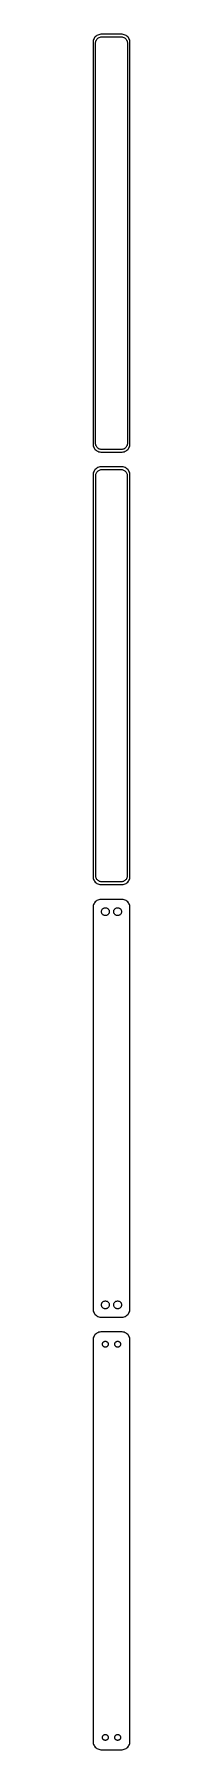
# Model space of a CAD drawing. Header units: metres. Extents: x -11 to 11, y 665 to 1711.
import ezdxf

# ---------------------------------------------------------------- set-up
doc = ezdxf.new("R2010")
doc.units = ezdxf.units.M

msp = doc.modelspace()

# ---------------------------------------------------------------- linework, layer by layer
for p, q in [((-11.2106, 1707.13), (-11.25, 1706.5)), ((-11.0929, 1707.74), (-11.2106, 1707.13)), ((-10.8989, 1708.34), (-11.0929, 1707.74)), ((-10.6315, 1708.91), (-10.8989, 1708.34)), ((-10.2951, 1709.44), (-10.6315, 1708.91)), ((-9.89484, 1709.92), (-10.2951, 1709.44)), ((-9.43712, 1710.35), (-9.89484, 1709.92)), ((-9.71844, 1706.5), (-9.62433, 1706.99)), ((-9.62433, 1706.99), (-9.4691, 1707.47)), ((-9.4691, 1707.47), (-9.25522, 1707.93)), ((-8.92912, 1710.72), (-9.43712, 1710.35)), ((-9.25522, 1707.93), (-8.98605, 1708.35)), ((-8.98605, 1708.35), (-8.66586, 1708.74)), ((-8.37889, 1711.02), (-8.92912, 1710.72)), ((-8.66586, 1708.74), (-8.29968, 1709.08)), ((-7.79507, 1711.26), (-8.37889, 1711.02)), ((-8.29968, 1709.08), (-7.8933, 1709.38)), ((-7.8933, 1709.38), (-7.45311, 1709.62)), ((-7.1869, 1711.41), (-7.79507, 1711.26)), ((-7.45311, 1709.62), (-6.98605, 1709.8)), ((-6.56395, 1711.49), (-7.1869, 1711.41)), ((-6.98605, 1709.8), (-6.49951, 1709.93)), ((6.56395, 1711.49), (-6.56395, 1711.49)), ((-6.49951, 1709.93), (-6.00116, 1709.99)), ((-6.00116, 1709.99), (6.00116, 1709.99)), ((6.00116, 1709.99), (6.49951, 1709.93)), ((6.49951, 1709.93), (6.98605, 1709.8)), ((7.1869, 1711.41), (6.56395, 1711.49)), ((6.98605, 1709.8), (7.45311, 1709.62)), ((7.79507, 1711.26), (7.1869, 1711.41)), ((7.45311, 1709.62), (7.8933, 1709.38)), ((8.37889, 1711.02), (7.79507, 1711.26)), ((7.8933, 1709.38), (8.29968, 1709.08)), ((8.29968, 1709.08), (8.66586, 1708.74)), ((8.92912, 1710.72), (8.37889, 1711.02)), ((8.66586, 1708.74), (8.98605, 1708.35)), ((9.43712, 1710.35), (8.92912, 1710.72)), ((8.98605, 1708.35), (9.25522, 1707.93)), ((9.25522, 1707.93), (9.4691, 1707.47)), ((9.89484, 1709.92), (9.43712, 1710.35)), ((9.4691, 1707.47), (9.62433, 1706.99)), ((9.62433, 1706.99), (9.71844, 1706.5)), ((10.2951, 1709.44), (9.89484, 1709.92)), ((10.6315, 1708.91), (10.2951, 1709.44)), ((10.8989, 1708.34), (10.6315, 1708.91)), ((11.0929, 1707.74), (10.8989, 1708.34)), ((11.2106, 1707.13), (11.0929, 1707.74)), ((11.25, 1706.5), (11.2106, 1707.13)), ((-11.25, 1706.5), (-11.25, 1461.5)), ((-9.75, 1706), (-9.71844, 1706.5)), ((-9.75, 1462), (-9.75, 1706)), ((9.71844, 1706.5), (9.75, 1706)), ((9.75, 1706), (9.75, 1462)), ((11.25, 1461.5), (11.25, 1706.5)), ((-11.25, 1461.5), (-11.2106, 1460.87)), ((-11.2106, 1460.87), (-11.0929, 1460.26)), ((-11.0929, 1460.26), (-10.8989, 1459.66)), ((-10.8989, 1459.66), (-10.6315, 1459.09)), ((-10.6315, 1459.09), (-10.2951, 1458.56)), ((-10.2951, 1458.56), (-9.89484, 1458.08)), ((-9.89484, 1458.08), (-9.43712, 1457.65)), ((-9.71844, 1461.5), (-9.75, 1462)), ((-9.62433, 1461.01), (-9.71844, 1461.5)), ((-9.4691, 1460.53), (-9.62433, 1461.01)), ((-9.25522, 1460.07), (-9.4691, 1460.53)), ((-9.43712, 1457.65), (-8.92912, 1457.28)), ((-8.98605, 1459.65), (-9.25522, 1460.07)), ((-8.66586, 1459.26), (-8.98605, 1459.65)), ((-8.92912, 1457.28), (-8.37889, 1456.98)), ((-8.29968, 1458.92), (-8.66586, 1459.26)), ((-8.37889, 1456.98), (-7.79507, 1456.74)), ((-7.8933, 1458.62), (-8.29968, 1458.92)), ((-7.45311, 1458.38), (-7.8933, 1458.62)), ((-7.79507, 1456.74), (-7.1869, 1456.59)), ((-6.98605, 1458.2), (-7.45311, 1458.38)), ((-7.1869, 1456.59), (-6.56395, 1456.51)), ((-6.49951, 1458.07), (-6.98605, 1458.2)), ((-6.56395, 1456.51), (6.56395, 1456.51)), ((-6.00116, 1458.01), (-6.49951, 1458.07)), ((6.00116, 1458.01), (-6.00116, 1458.01)), ((6.49951, 1458.07), (6.00116, 1458.01)), ((6.98605, 1458.2), (6.49951, 1458.07)), ((6.56395, 1456.51), (7.1869, 1456.59)), ((7.45311, 1458.38), (6.98605, 1458.2)), ((7.1869, 1456.59), (7.79507, 1456.74)), ((7.8933, 1458.62), (7.45311, 1458.38)), ((7.79507, 1456.74), (8.37889, 1456.98)), ((8.29968, 1458.92), (7.8933, 1458.62)), ((8.66586, 1459.26), (8.29968, 1458.92)), ((8.37889, 1456.98), (8.92912, 1457.28)), ((8.98605, 1459.65), (8.66586, 1459.26)), ((8.92912, 1457.28), (9.43712, 1457.65)), ((9.25522, 1460.07), (8.98605, 1459.65)), ((9.4691, 1460.53), (9.25522, 1460.07)), ((9.43712, 1457.65), (9.89484, 1458.08)), ((9.62433, 1461.01), (9.4691, 1460.53)), ((9.71844, 1461.5), (9.62433, 1461.01)), ((9.75, 1462), (9.71844, 1461.5)), ((9.89484, 1458.08), (10.2951, 1458.56)), ((10.2951, 1458.56), (10.6315, 1459.09)), ((10.6315, 1459.09), (10.8989, 1459.66)), ((10.8989, 1459.66), (11.0929, 1460.26)), ((11.0929, 1460.26), (11.2106, 1460.87)), ((11.2106, 1460.87), (11.25, 1461.5)), ((-10.6315, 1444.91), (-10.8989, 1444.34)), ((-10.2951, 1445.44), (-10.6315, 1444.91)), ((-9.89484, 1445.92), (-10.2951, 1445.44)), ((-9.43712, 1446.35), (-9.89484, 1445.92)), ((-8.92912, 1446.72), (-9.43712, 1446.35)), ((-8.37889, 1447.02), (-8.92912, 1446.72)), ((-8.57301, 1444.65), (-8.21851, 1444.98)), ((-7.79507, 1447.26), (-8.37889, 1447.02)), ((-8.21851, 1444.98), (-7.82506, 1445.27)), ((-7.82506, 1445.27), (-7.39888, 1445.5)), ((-7.1869, 1447.41), (-7.79507, 1447.26)), ((-7.39888, 1445.5), (-6.9467, 1445.68)), ((-6.56395, 1447.49), (-7.1869, 1447.41)), ((-6.9467, 1445.68), (-6.47565, 1445.8)), ((6.56395, 1447.49), (-6.56395, 1447.49)), ((-6.47565, 1445.8), (-5.99316, 1445.86)), ((-5.99316, 1445.86), (5.99316, 1445.86)), ((5.99316, 1445.86), (6.47565, 1445.8)), ((6.47565, 1445.8), (6.9467, 1445.68)), ((7.1869, 1447.41), (6.56395, 1447.49)), ((6.9467, 1445.68), (7.39888, 1445.5)), ((7.79507, 1447.26), (7.1869, 1447.41)), ((7.39888, 1445.5), (7.82506, 1445.27)), ((8.37889, 1447.02), (7.79507, 1447.26)), ((7.82506, 1445.27), (8.21851, 1444.98)), ((8.21851, 1444.98), (8.57301, 1444.65)), ((8.92912, 1446.72), (8.37889, 1447.02)), ((9.43712, 1446.35), (8.92912, 1446.72)), ((9.89484, 1445.92), (9.43712, 1446.35)), ((10.2951, 1445.44), (9.89484, 1445.92)), ((10.6315, 1444.91), (10.2951, 1445.44)), ((10.8989, 1444.34), (10.6315, 1444.91)), ((-11.2106, 1443.13), (-11.25, 1442.5)), ((-11.25, 1442.5), (-11.25, 1197.5)), ((-11.0929, 1443.74), (-11.2106, 1443.13)), ((-10.8989, 1444.34), (-11.0929, 1443.74)), ((-9.62262, 1442), (-9.59209, 1442.49)), ((-9.62262, 1198), (-9.62262, 1442)), ((-9.59209, 1442.49), (-9.50096, 1442.96)), ((-9.50096, 1442.96), (-9.35068, 1443.43)), ((-9.35068, 1443.43), (-9.1436, 1443.87)), ((-9.1436, 1443.87), (-8.88301, 1444.28)), ((-8.88301, 1444.28), (-8.57301, 1444.65)), ((8.57301, 1444.65), (8.88301, 1444.28)), ((8.88301, 1444.28), (9.1436, 1443.87)), ((9.1436, 1443.87), (9.35068, 1443.43)), ((9.35068, 1443.43), (9.50096, 1442.96)), ((9.50096, 1442.96), (9.59209, 1442.49)), ((9.59209, 1442.49), (9.62262, 1442)), ((9.62262, 1442), (9.62262, 1198)), ((11.0929, 1443.74), (10.8989, 1444.34)), ((11.2106, 1443.13), (11.0929, 1443.74)), ((11.25, 1442.5), (11.2106, 1443.13)), ((11.25, 1197.5), (11.25, 1442.5)), ((-11.25, 1197.5), (-11.2106, 1196.87)), ((-11.2106, 1196.87), (-11.0929, 1196.26)), ((-11.0929, 1196.26), (-10.8989, 1195.66)), ((-10.8989, 1195.66), (-10.6315, 1195.09)), ((-10.6315, 1195.09), (-10.2951, 1194.56)), ((-10.2951, 1194.56), (-9.89484, 1194.08)), ((-9.89484, 1194.08), (-9.43712, 1193.65)), ((-9.59209, 1197.51), (-9.62262, 1198)), ((-9.50096, 1197.04), (-9.59209, 1197.51)), ((-9.35068, 1196.57), (-9.50096, 1197.04)), ((-9.43712, 1193.65), (-8.92912, 1193.28)), ((-9.1436, 1196.13), (-9.35068, 1196.57)), ((-8.88301, 1195.72), (-9.1436, 1196.13)), ((-8.57301, 1195.35), (-8.88301, 1195.72)), ((-8.21851, 1195.02), (-8.57301, 1195.35)), ((-7.82506, 1194.73), (-8.21851, 1195.02)), ((-7.39888, 1194.5), (-7.82506, 1194.73)), ((-6.9467, 1194.32), (-7.39888, 1194.5)), ((-6.47565, 1194.2), (-6.9467, 1194.32)), ((-5.99316, 1194.14), (-6.47565, 1194.2)), ((5.99316, 1194.14), (-5.99316, 1194.14)), ((6.47565, 1194.2), (5.99316, 1194.14)), ((6.9467, 1194.32), (6.47565, 1194.2)), ((7.39888, 1194.5), (6.9467, 1194.32)), ((7.82506, 1194.73), (7.39888, 1194.5)), ((8.21851, 1195.02), (7.82506, 1194.73)), ((8.57301, 1195.35), (8.21851, 1195.02)), ((8.88301, 1195.72), (8.57301, 1195.35)), ((9.1436, 1196.13), (8.88301, 1195.72)), ((8.92912, 1193.28), (9.43712, 1193.65)), ((9.35068, 1196.57), (9.1436, 1196.13)), ((9.50096, 1197.04), (9.35068, 1196.57)), ((9.43712, 1193.65), (9.89484, 1194.08)), ((9.59209, 1197.51), (9.50096, 1197.04)), ((9.62262, 1198), (9.59209, 1197.51)), ((9.89484, 1194.08), (10.2951, 1194.56)), ((10.2951, 1194.56), (10.6315, 1195.09)), ((10.6315, 1195.09), (10.8989, 1195.66)), ((10.8989, 1195.66), (11.0929, 1196.26)), ((11.0929, 1196.26), (11.2106, 1196.87)), ((11.2106, 1196.87), (11.25, 1197.5)), ((-8.92912, 1193.28), (-8.37889, 1192.98)), ((-8.37889, 1192.98), (-7.79507, 1192.74)), ((-7.79507, 1183.26), (-8.37889, 1183.02)), ((-7.79507, 1192.74), (-7.1869, 1192.59)), ((-7.1869, 1183.41), (-7.79507, 1183.26)), ((-7.1869, 1192.59), (-6.56395, 1192.51)), ((-6.56395, 1183.49), (-7.1869, 1183.41)), ((-6.56395, 1192.51), (6.56395, 1192.51)), ((6.56395, 1183.49), (-6.56395, 1183.49)), ((6.56395, 1192.51), (7.1869, 1192.59)), ((7.1869, 1183.41), (6.56395, 1183.49)), ((7.1869, 1192.59), (7.79507, 1192.74)), ((7.79507, 1183.26), (7.1869, 1183.41)), ((7.79507, 1192.74), (8.37889, 1192.98)), ((8.37889, 1183.02), (7.79507, 1183.26)), ((8.37889, 1192.98), (8.92912, 1193.28)), ((-11.2106, 1179.13), (-11.25, 1178.5)), ((-11.25, 1178.5), (-11.25, 933.5)), ((-11.0929, 1179.74), (-11.2106, 1179.13)), ((-10.8989, 1180.34), (-11.0929, 1179.74)), ((-10.6315, 1180.91), (-10.8989, 1180.34)), ((-10.2951, 1181.44), (-10.6315, 1180.91)), ((-9.89484, 1181.92), (-10.2951, 1181.44)), ((-9.43712, 1182.35), (-9.89484, 1181.92)), ((-8.92912, 1182.72), (-9.43712, 1182.35)), ((-8.37889, 1183.02), (-8.92912, 1182.72)), ((-6.14999, 1176), (-6.13107, 1176.3)), ((-6.13107, 1175.7), (-6.14999, 1176)), ((-6.13107, 1176.3), (-6.07458, 1176.6)), ((-6.07458, 1175.4), (-6.13107, 1175.7)), ((-6.07458, 1176.6), (-5.98146, 1176.88)), ((-5.98146, 1175.12), (-6.07458, 1175.4)), ((-5.98146, 1176.88), (-5.85313, 1177.16)), ((-5.85313, 1174.84), (-5.98146, 1175.12)), ((-5.85313, 1177.16), (-5.69164, 1177.41)), ((-5.69164, 1174.59), (-5.85313, 1174.84)), ((-5.69164, 1177.41), (-5.49951, 1177.64)), ((-5.49951, 1174.36), (-5.69164, 1174.59)), ((-5.49951, 1177.64), (-5.27982, 1177.85)), ((-5.27982, 1174.15), (-5.49951, 1174.36)), ((-5.27982, 1177.85), (-5.03598, 1178.03)), ((-5.03598, 1173.97), (-5.27982, 1174.15)), ((-5.03598, 1178.03), (-4.77187, 1178.17)), ((-4.77187, 1173.83), (-5.03598, 1173.97)), ((-4.77187, 1178.17), (-4.49164, 1178.28)), ((-4.49164, 1173.72), (-4.77187, 1173.83)), ((-4.49164, 1178.28), (-4.19971, 1178.36)), ((-4.19971, 1173.64), (-4.49164, 1173.72)), ((-4.19971, 1178.36), (-3.9007, 1178.4)), ((-3.9007, 1173.6), (-4.19971, 1173.64)), ((-3.9007, 1178.4), (-3.59929, 1178.4)), ((-3.59929, 1173.6), (-3.9007, 1173.6)), ((-3.59929, 1178.4), (-3.30028, 1178.36)), ((-3.30028, 1173.64), (-3.59929, 1173.6)), ((-3.30028, 1178.36), (-3.00835, 1178.28)), ((-3.00835, 1173.72), (-3.30028, 1173.64)), ((-3.00835, 1178.28), (-2.72812, 1178.17)), ((-2.72812, 1173.83), (-3.00835, 1173.72)), ((-2.72812, 1178.17), (-2.464, 1178.03)), ((-2.464, 1173.97), (-2.72812, 1173.83)), ((-2.464, 1178.03), (-2.22017, 1177.85)), ((-2.22017, 1174.15), (-2.464, 1173.97)), ((-2.22017, 1177.85), (-2.00047, 1177.64)), ((-2.00047, 1174.36), (-2.22017, 1174.15)), ((-2.00047, 1177.64), (-1.80835, 1177.41)), ((-1.80835, 1174.59), (-2.00047, 1174.36)), ((-1.80835, 1177.41), (-1.64685, 1177.16)), ((-1.64685, 1174.84), (-1.80835, 1174.59)), ((-1.64685, 1177.16), (-1.51852, 1176.88)), ((-1.51852, 1175.12), (-1.64685, 1174.84)), ((-1.51852, 1176.88), (-1.4254, 1176.6)), ((-1.4254, 1175.4), (-1.51852, 1175.12)), ((-1.4254, 1176.6), (-1.36891, 1176.3)), ((-1.36891, 1175.7), (-1.4254, 1175.4)), ((-1.36891, 1176.3), (-1.34999, 1176)), ((-1.34999, 1176), (-1.36891, 1175.7)), ((1.34999, 1176), (1.36891, 1176.3)), ((1.36891, 1175.7), (1.34999, 1176)), ((1.36891, 1176.3), (1.4254, 1176.6)), ((1.4254, 1175.4), (1.36891, 1175.7)), ((1.4254, 1176.6), (1.51852, 1176.88)), ((1.51852, 1175.12), (1.4254, 1175.4)), ((1.51852, 1176.88), (1.64685, 1177.16)), ((1.64685, 1174.84), (1.51852, 1175.12)), ((1.64685, 1177.16), (1.80835, 1177.41)), ((1.80835, 1174.59), (1.64685, 1174.84)), ((1.80835, 1177.41), (2.00047, 1177.64)), ((2.00047, 1174.36), (1.80835, 1174.59)), ((2.00047, 1177.64), (2.22017, 1177.85)), ((2.22017, 1174.15), (2.00047, 1174.36)), ((2.22017, 1177.85), (2.464, 1178.03)), ((2.464, 1173.97), (2.22017, 1174.15)), ((2.464, 1178.03), (2.72812, 1178.17)), ((2.72812, 1173.83), (2.464, 1173.97)), ((2.72812, 1178.17), (3.00835, 1178.28)), ((3.00835, 1173.72), (2.72812, 1173.83)), ((3.00835, 1178.28), (3.30028, 1178.36)), ((3.30028, 1173.64), (3.00835, 1173.72)), ((3.30028, 1178.36), (3.59929, 1178.4)), ((3.59929, 1173.6), (3.30028, 1173.64)), ((3.59929, 1178.4), (3.9007, 1178.4)), ((3.9007, 1173.6), (3.59929, 1173.6)), ((3.9007, 1178.4), (4.19971, 1178.36)), ((4.19971, 1173.64), (3.9007, 1173.6)), ((4.19971, 1178.36), (4.49164, 1178.28)), ((4.49164, 1173.72), (4.19971, 1173.64)), ((4.49164, 1178.28), (4.77187, 1178.17)), ((4.77187, 1173.83), (4.49164, 1173.72)), ((4.77187, 1178.17), (5.03598, 1178.03)), ((5.03598, 1173.97), (4.77187, 1173.83)), ((5.03598, 1178.03), (5.27982, 1177.85)), ((5.27982, 1174.15), (5.03598, 1173.97)), ((5.27982, 1177.85), (5.49951, 1177.64)), ((5.49951, 1174.36), (5.27982, 1174.15)), ((5.49951, 1177.64), (5.69164, 1177.41)), ((5.69164, 1174.59), (5.49951, 1174.36)), ((5.69164, 1177.41), (5.85313, 1177.16)), ((5.85313, 1174.84), (5.69164, 1174.59)), ((5.85313, 1177.16), (5.98146, 1176.88)), ((5.98146, 1175.12), (5.85313, 1174.84)), ((5.98146, 1176.88), (6.07458, 1176.6)), ((6.07458, 1175.4), (5.98146, 1175.12)), ((6.07458, 1176.6), (6.13107, 1176.3)), ((6.13107, 1175.7), (6.07458, 1175.4)), ((6.13107, 1176.3), (6.14999, 1176)), ((6.14999, 1176), (6.13107, 1175.7)), ((8.92912, 1182.72), (8.37889, 1183.02)), ((9.43712, 1182.35), (8.92912, 1182.72)), ((9.89484, 1181.92), (9.43712, 1182.35)), ((10.2951, 1181.44), (9.89484, 1181.92)), ((10.6315, 1180.91), (10.2951, 1181.44)), ((10.8989, 1180.34), (10.6315, 1180.91)), ((11.0929, 1179.74), (10.8989, 1180.34)), ((11.2106, 1179.13), (11.0929, 1179.74)), ((11.25, 1178.5), (11.2106, 1179.13)), ((11.25, 933.5), (11.25, 1178.5)), ((-11.25, 933.5), (-11.2106, 932.873)), ((-11.2106, 932.873), (-11.0929, 932.257)), ((-11.0929, 932.257), (-10.8989, 931.659)), ((-6.14999, 936), (-6.13107, 936.301)), ((-6.13107, 935.699), (-6.14999, 936)), ((-6.13107, 936.301), (-6.07458, 936.597)), ((-6.07458, 935.403), (-6.13107, 935.699)), ((-6.07458, 936.597), (-5.98146, 936.883)), ((-5.98146, 935.117), (-6.07458, 935.403)), ((-5.98146, 936.883), (-5.85313, 937.156)), ((-5.85313, 934.844), (-5.98146, 935.117)), ((-5.85313, 937.156), (-5.69164, 937.411)), ((-5.69164, 934.589), (-5.85313, 934.844)), ((-5.69164, 937.411), (-5.49951, 937.643)), ((-5.49951, 934.357), (-5.69164, 934.589)), ((-5.49951, 937.643), (-5.27982, 937.849)), ((-5.27982, 934.151), (-5.49951, 934.357)), ((-5.27982, 937.849), (-5.03598, 938.026)), ((-5.03598, 933.974), (-5.27982, 934.151)), ((-5.03598, 938.026), (-4.77187, 938.172)), ((-4.77187, 933.828), (-5.03598, 933.974)), ((-4.77187, 938.172), (-4.49164, 938.283)), ((-4.49164, 933.717), (-4.77187, 933.828)), ((-4.49164, 938.283), (-4.19971, 938.357)), ((-4.19971, 933.643), (-4.49164, 933.717)), ((-4.19971, 938.357), (-3.9007, 938.395)), ((-3.9007, 933.605), (-4.19971, 933.643)), ((-3.9007, 938.395), (-3.59929, 938.395)), ((-3.59929, 933.605), (-3.9007, 933.605)), ((-3.59929, 938.395), (-3.30028, 938.357)), ((-3.30028, 933.643), (-3.59929, 933.605)), ((-3.30028, 938.357), (-3.00835, 938.283)), ((-3.00835, 933.717), (-3.30028, 933.643)), ((-3.00835, 938.283), (-2.72812, 938.172)), ((-2.72812, 933.828), (-3.00835, 933.717)), ((-2.72812, 938.172), (-2.464, 938.026)), ((-2.464, 933.974), (-2.72812, 933.828)), ((-2.464, 938.026), (-2.22017, 937.849)), ((-2.22017, 934.151), (-2.464, 933.974)), ((-2.22017, 937.849), (-2.00047, 937.643)), ((-2.00047, 934.357), (-2.22017, 934.151)), ((-2.00047, 937.643), (-1.80835, 937.411)), ((-1.80835, 934.589), (-2.00047, 934.357)), ((-1.80835, 937.411), (-1.64685, 937.156)), ((-1.64685, 934.844), (-1.80835, 934.589)), ((-1.64685, 937.156), (-1.51852, 936.883)), ((-1.51852, 935.117), (-1.64685, 934.844)), ((-1.51852, 936.883), (-1.4254, 936.597)), ((-1.4254, 935.403), (-1.51852, 935.117)), ((-1.4254, 936.597), (-1.36891, 936.301)), ((-1.36891, 935.699), (-1.4254, 935.403)), ((-1.36891, 936.301), (-1.34999, 936)), ((-1.34999, 936), (-1.36891, 935.699)), ((1.34999, 936), (1.36891, 936.301)), ((1.36891, 935.699), (1.34999, 936)), ((1.36891, 936.301), (1.4254, 936.597)), ((1.4254, 935.403), (1.36891, 935.699)), ((1.4254, 936.597), (1.51852, 936.883)), ((1.51852, 935.117), (1.4254, 935.403)), ((1.51852, 936.883), (1.64685, 937.156)), ((1.64685, 934.844), (1.51852, 935.117)), ((1.64685, 937.156), (1.80835, 937.411)), ((1.80835, 934.589), (1.64685, 934.844)), ((1.80835, 937.411), (2.00047, 937.643)), ((2.00047, 934.357), (1.80835, 934.589)), ((2.00047, 937.643), (2.22017, 937.849)), ((2.22017, 934.151), (2.00047, 934.357)), ((2.22017, 937.849), (2.464, 938.026)), ((2.464, 933.974), (2.22017, 934.151)), ((2.464, 938.026), (2.72812, 938.172)), ((2.72812, 933.828), (2.464, 933.974)), ((2.72812, 938.172), (3.00835, 938.283)), ((3.00835, 933.717), (2.72812, 933.828)), ((3.00835, 938.283), (3.30028, 938.357)), ((3.30028, 933.643), (3.00835, 933.717)), ((3.30028, 938.357), (3.59929, 938.395)), ((3.59929, 933.605), (3.30028, 933.643)), ((3.59929, 938.395), (3.9007, 938.395)), ((3.9007, 933.605), (3.59929, 933.605)), ((3.9007, 938.395), (4.19971, 938.357)), ((4.19971, 933.643), (3.9007, 933.605)), ((4.19971, 938.357), (4.49164, 938.283)), ((4.49164, 933.717), (4.19971, 933.643)), ((4.49164, 938.283), (4.77187, 938.172)), ((4.77187, 933.828), (4.49164, 933.717)), ((4.77187, 938.172), (5.03598, 938.026)), ((5.03598, 933.974), (4.77187, 933.828)), ((5.03598, 938.026), (5.27982, 937.849)), ((5.27982, 934.151), (5.03598, 933.974)), ((5.27982, 937.849), (5.49951, 937.643)), ((5.49951, 934.357), (5.27982, 934.151)), ((5.49951, 937.643), (5.69164, 937.411)), ((5.69164, 934.589), (5.49951, 934.357)), ((5.69164, 937.411), (5.85313, 937.156)), ((5.85313, 934.844), (5.69164, 934.589)), ((5.85313, 937.156), (5.98146, 936.883)), ((5.98146, 935.117), (5.85313, 934.844)), ((5.98146, 936.883), (6.07458, 936.597)), ((6.07458, 935.403), (5.98146, 935.117)), ((6.07458, 936.597), (6.13107, 936.301)), ((6.13107, 935.699), (6.07458, 935.403)), ((6.13107, 936.301), (6.14999, 936)), ((6.14999, 936), (6.13107, 935.699)), ((10.8989, 931.659), (11.0929, 932.257)), ((11.0929, 932.257), (11.2106, 932.873)), ((11.2106, 932.873), (11.25, 933.5)), ((-10.8989, 931.659), (-10.6315, 931.091)), ((-10.6315, 931.091), (-10.2951, 930.561)), ((-10.2951, 930.561), (-9.89484, 930.077)), ((-9.89484, 930.077), (-9.43712, 929.647)), ((-9.43712, 929.647), (-8.92912, 929.278)), ((-8.92912, 929.278), (-8.37889, 928.976)), ((-8.37889, 928.976), (-7.79507, 928.745)), ((-7.79507, 928.745), (-7.1869, 928.589)), ((-7.1869, 928.589), (-6.56395, 928.51)), ((-6.56395, 928.51), (6.56395, 928.51)), ((6.56395, 928.51), (7.1869, 928.589)), ((7.1869, 928.589), (7.79507, 928.745)), ((7.79507, 928.745), (8.37889, 928.976)), ((8.37889, 928.976), (8.92912, 929.278)), ((8.92912, 929.278), (9.43712, 929.647)), ((9.43712, 929.647), (9.89484, 930.077)), ((9.89484, 930.077), (10.2951, 930.561)), ((10.2951, 930.561), (10.6315, 931.091)), ((10.6315, 931.091), (10.8989, 931.659)), ((-11.2106, 915.127), (-11.25, 914.5)), ((-11.25, 914.5), (-11.25, 669.5)), ((-11.0929, 915.743), (-11.2106, 915.127)), ((-10.8989, 916.341), (-11.0929, 915.743)), ((-10.6315, 916.909), (-10.8989, 916.341)), ((-10.2951, 917.439), (-10.6315, 916.909)), ((-9.89484, 917.923), (-10.2951, 917.439)), ((-9.43712, 918.353), (-9.89484, 917.923)), ((-8.92912, 918.722), (-9.43712, 918.353)), ((-8.37889, 919.024), (-8.92912, 918.722)), ((-7.79507, 919.255), (-8.37889, 919.024)), ((-7.1869, 919.411), (-7.79507, 919.255)), ((-6.56395, 919.49), (-7.1869, 919.411)), ((6.56395, 919.49), (-6.56395, 919.49)), ((-5.54999, 912), (-5.5358, 912.226)), ((-5.5358, 911.774), (-5.54999, 912)), ((-5.5358, 912.226), (-5.49344, 912.448)), ((-5.49344, 911.552), (-5.5358, 911.774)), ((-5.49344, 912.448), (-5.42358, 912.663)), ((-5.42358, 911.337), (-5.49344, 911.552)), ((-5.42358, 912.663), (-5.32735, 912.867)), ((-5.32735, 911.133), (-5.42358, 911.337)), ((-5.32735, 912.867), (-5.20622, 913.058)), ((-5.20622, 910.942), (-5.32735, 911.133)), ((-5.20622, 913.058), (-5.06213, 913.232)), ((-5.06213, 910.768), (-5.20622, 910.942)), ((-5.06213, 913.232), (-4.89735, 913.387)), ((-4.89735, 913.387), (-4.71448, 913.52)), ((-4.71448, 913.52), (-4.51639, 913.629)), ((-4.51639, 913.629), (-4.30623, 913.712)), ((-4.30623, 913.712), (-4.08728, 913.768)), ((-4.08728, 913.768), (-3.86302, 913.796)), ((-3.86302, 913.796), (-3.63696, 913.796)), ((-3.63696, 913.796), (-3.4127, 913.768)), ((-3.4127, 913.768), (-3.19376, 913.712)), ((-3.19376, 913.712), (-2.9836, 913.629)), ((-2.9836, 913.629), (-2.78551, 913.52)), ((-2.78551, 913.52), (-2.60263, 913.387)), ((-2.60263, 913.387), (-2.43785, 913.232)), ((-2.43785, 913.232), (-2.29376, 913.058)), ((-2.29376, 910.942), (-2.43785, 910.768)), ((-2.29376, 913.058), (-2.17264, 912.867)), ((-2.17264, 911.133), (-2.29376, 910.942)), ((-2.17264, 912.867), (-2.0764, 912.663)), ((-2.0764, 911.337), (-2.17264, 911.133)), ((-2.0764, 912.663), (-2.00655, 912.448)), ((-2.00655, 911.552), (-2.0764, 911.337)), ((-2.00655, 912.448), (-1.96419, 912.226)), ((-1.96419, 911.774), (-2.00655, 911.552)), ((-1.96419, 912.226), (-1.95, 912)), ((-1.95, 912), (-1.96419, 911.774)), ((1.95, 912), (1.96419, 912.226)), ((1.96419, 911.774), (1.95, 912)), ((1.96419, 912.226), (2.00655, 912.448)), ((2.00655, 911.552), (1.96419, 911.774)), ((2.00655, 912.448), (2.0764, 912.663)), ((2.0764, 911.337), (2.00655, 911.552)), ((2.0764, 912.663), (2.17264, 912.867)), ((2.17264, 911.133), (2.0764, 911.337)), ((2.17264, 912.867), (2.29376, 913.058)), ((2.29376, 910.942), (2.17264, 911.133)), ((2.29376, 913.058), (2.43785, 913.232)), ((2.43785, 910.768), (2.29376, 910.942)), ((2.43785, 913.232), (2.60263, 913.387)), ((2.60263, 913.387), (2.78551, 913.52)), ((2.78551, 913.52), (2.9836, 913.629)), ((2.9836, 913.629), (3.19376, 913.712)), ((3.19376, 913.712), (3.4127, 913.768)), ((3.4127, 913.768), (3.63696, 913.796)), ((3.63696, 913.796), (3.86302, 913.796)), ((3.86302, 913.796), (4.08728, 913.768)), ((4.08728, 913.768), (4.30623, 913.712)), ((4.30623, 913.712), (4.51639, 913.629)), ((4.51639, 913.629), (4.71448, 913.52)), ((4.71448, 913.52), (4.89735, 913.387)), ((4.89735, 913.387), (5.06213, 913.232)), ((5.06213, 913.232), (5.20622, 913.058)), ((5.20622, 910.942), (5.06213, 910.768)), ((5.20622, 913.058), (5.32735, 912.867)), ((5.32735, 911.133), (5.20622, 910.942)), ((5.32735, 912.867), (5.42358, 912.663)), ((5.42358, 911.337), (5.32735, 911.133)), ((5.42358, 912.663), (5.49344, 912.448)), ((5.49344, 911.552), (5.42358, 911.337)), ((5.49344, 912.448), (5.5358, 912.226)), ((5.5358, 911.774), (5.49344, 911.552)), ((5.5358, 912.226), (5.54999, 912)), ((5.54999, 912), (5.5358, 911.774)), ((7.1869, 919.411), (6.56395, 919.49)), ((7.79507, 919.255), (7.1869, 919.411)), ((8.37889, 919.024), (7.79507, 919.255)), ((8.92912, 918.722), (8.37889, 919.024)), ((9.43712, 918.353), (8.92912, 918.722)), ((9.89484, 917.923), (9.43712, 918.353)), ((10.2951, 917.439), (9.89484, 917.923)), ((10.6315, 916.909), (10.2951, 917.439)), ((10.8989, 916.341), (10.6315, 916.909)), ((11.0929, 915.743), (10.8989, 916.341)), ((11.2106, 915.127), (11.0929, 915.743)), ((11.25, 914.5), (11.2106, 915.127)), ((11.25, 669.5), (11.25, 914.5)), ((-4.89735, 910.613), (-5.06213, 910.768)), ((-4.71448, 910.48), (-4.89735, 910.613)), ((-4.51639, 910.371), (-4.71448, 910.48)), ((-4.30623, 910.288), (-4.51639, 910.371)), ((-4.08728, 910.232), (-4.30623, 910.288)), ((-3.86302, 910.204), (-4.08728, 910.232)), ((-3.63696, 910.204), (-3.86302, 910.204)), ((-3.4127, 910.232), (-3.63696, 910.204)), ((-3.19376, 910.288), (-3.4127, 910.232)), ((-2.9836, 910.371), (-3.19376, 910.288)), ((-2.78551, 910.48), (-2.9836, 910.371)), ((-2.60263, 910.613), (-2.78551, 910.48)), ((-2.43785, 910.768), (-2.60263, 910.613)), ((2.60263, 910.613), (2.43785, 910.768)), ((2.78551, 910.48), (2.60263, 910.613)), ((2.9836, 910.371), (2.78551, 910.48)), ((3.19376, 910.288), (2.9836, 910.371)), ((3.4127, 910.232), (3.19376, 910.288)), ((3.63696, 910.204), (3.4127, 910.232)), ((3.86302, 910.204), (3.63696, 910.204)), ((4.08728, 910.232), (3.86302, 910.204)), ((4.30623, 910.288), (4.08728, 910.232)), ((4.51639, 910.371), (4.30623, 910.288)), ((4.71448, 910.48), (4.51639, 910.371)), ((4.89735, 910.613), (4.71448, 910.48)), ((5.06213, 910.768), (4.89735, 910.613)), ((-5.54999, 672), (-5.5358, 672.226)), ((-5.5358, 671.774), (-5.54999, 672)), ((-5.5358, 672.226), (-5.49344, 672.448)), ((-5.49344, 671.552), (-5.5358, 671.774)), ((-5.49344, 672.448), (-5.42358, 672.663)), ((-5.42358, 671.337), (-5.49344, 671.552)), ((-5.42358, 672.663), (-5.32735, 672.867)), ((-5.32735, 671.133), (-5.42358, 671.337)), ((-5.32735, 672.867), (-5.20622, 673.058)), ((-5.20622, 670.942), (-5.32735, 671.133)), ((-5.20622, 673.058), (-5.06213, 673.232)), ((-5.06213, 670.768), (-5.20622, 670.942)), ((-5.06213, 673.232), (-4.89735, 673.387)), ((-4.89735, 670.613), (-5.06213, 670.768)), ((-4.89735, 673.387), (-4.71448, 673.52)), ((-4.71448, 670.48), (-4.89735, 670.613)), ((-4.71448, 673.52), (-4.51639, 673.629)), ((-4.51639, 670.371), (-4.71448, 670.48)), ((-4.51639, 673.629), (-4.30623, 673.712)), ((-4.30623, 670.288), (-4.51639, 670.371)), ((-4.30623, 673.712), (-4.08728, 673.768)), ((-4.08728, 670.232), (-4.30623, 670.288)), ((-4.08728, 673.768), (-3.86302, 673.796)), ((-3.86302, 670.204), (-4.08728, 670.232)), ((-3.86302, 673.796), (-3.63696, 673.796)), ((-3.63696, 670.204), (-3.86302, 670.204)), ((-3.63696, 673.796), (-3.4127, 673.768)), ((-3.4127, 670.232), (-3.63696, 670.204)), ((-3.4127, 673.768), (-3.19376, 673.712)), ((-3.19376, 670.288), (-3.4127, 670.232)), ((-3.19376, 673.712), (-2.9836, 673.629)), ((-2.9836, 670.371), (-3.19376, 670.288)), ((-2.9836, 673.629), (-2.78551, 673.52)), ((-2.78551, 670.48), (-2.9836, 670.371)), ((-2.78551, 673.52), (-2.60263, 673.387)), ((-2.60263, 670.613), (-2.78551, 670.48)), ((-2.60263, 673.387), (-2.43785, 673.232)), ((-2.43785, 670.768), (-2.60263, 670.613)), ((-2.43785, 673.232), (-2.29376, 673.058)), ((-2.29376, 670.942), (-2.43785, 670.768)), ((-2.29376, 673.058), (-2.17264, 672.867)), ((-2.17264, 671.133), (-2.29376, 670.942)), ((-2.17264, 672.867), (-2.0764, 672.663)), ((-2.0764, 671.337), (-2.17264, 671.133)), ((-2.0764, 672.663), (-2.00655, 672.448)), ((-2.00655, 671.552), (-2.0764, 671.337)), ((-2.00655, 672.448), (-1.96419, 672.226)), ((-1.96419, 671.774), (-2.00655, 671.552)), ((-1.96419, 672.226), (-1.95, 672)), ((-1.95, 672), (-1.96419, 671.774)), ((1.95, 672), (1.96419, 672.226)), ((1.96419, 671.774), (1.95, 672)), ((1.96419, 672.226), (2.00655, 672.448)), ((2.00655, 671.552), (1.96419, 671.774)), ((2.00655, 672.448), (2.0764, 672.663)), ((2.0764, 671.337), (2.00655, 671.552)), ((2.0764, 672.663), (2.17264, 672.867)), ((2.17264, 671.133), (2.0764, 671.337)), ((2.17264, 672.867), (2.29376, 673.058)), ((2.29376, 670.942), (2.17264, 671.133)), ((2.29376, 673.058), (2.43785, 673.232)), ((2.43785, 670.768), (2.29376, 670.942)), ((2.43785, 673.232), (2.60263, 673.387)), ((2.60263, 670.613), (2.43785, 670.768)), ((2.60263, 673.387), (2.78551, 673.52)), ((2.78551, 670.48), (2.60263, 670.613)), ((2.78551, 673.52), (2.9836, 673.629)), ((2.9836, 670.371), (2.78551, 670.48)), ((2.9836, 673.629), (3.19376, 673.712)), ((3.19376, 670.288), (2.9836, 670.371)), ((3.19376, 673.712), (3.4127, 673.768)), ((3.4127, 670.232), (3.19376, 670.288)), ((3.4127, 673.768), (3.63696, 673.796)), ((3.63696, 670.204), (3.4127, 670.232)), ((3.63696, 673.796), (3.86302, 673.796)), ((3.86302, 670.204), (3.63696, 670.204)), ((3.86302, 673.796), (4.08728, 673.768)), ((4.08728, 670.232), (3.86302, 670.204)), ((4.08728, 673.768), (4.30623, 673.712)), ((4.30623, 670.288), (4.08728, 670.232)), ((4.30623, 673.712), (4.51639, 673.629)), ((4.51639, 670.371), (4.30623, 670.288)), ((4.51639, 673.629), (4.71448, 673.52)), ((4.71448, 670.48), (4.51639, 670.371)), ((4.71448, 673.52), (4.89735, 673.387)), ((4.89735, 670.613), (4.71448, 670.48)), ((4.89735, 673.387), (5.06213, 673.232)), ((5.06213, 670.768), (4.89735, 670.613)), ((5.06213, 673.232), (5.20622, 673.058)), ((5.20622, 670.942), (5.06213, 670.768)), ((5.20622, 673.058), (5.32735, 672.867)), ((5.32735, 671.133), (5.20622, 670.942)), ((5.32735, 672.867), (5.42358, 672.663)), ((5.42358, 671.337), (5.32735, 671.133)), ((5.42358, 672.663), (5.49344, 672.448)), ((5.49344, 671.552), (5.42358, 671.337)), ((5.49344, 672.448), (5.5358, 672.226)), ((5.5358, 671.774), (5.49344, 671.552)), ((5.5358, 672.226), (5.54999, 672)), ((5.54999, 672), (5.5358, 671.774)), ((-11.25, 669.5), (-11.2106, 668.873)), ((-11.2106, 668.873), (-11.0929, 668.257)), ((-11.0929, 668.257), (-10.8989, 667.659)), ((-10.8989, 667.659), (-10.6315, 667.091)), ((-10.6315, 667.091), (-10.2951, 666.561)), ((-10.2951, 666.561), (-9.89484, 666.077)), ((-9.89484, 666.077), (-9.43712, 665.647)), ((-9.43712, 665.647), (-8.92912, 665.278)), ((-8.92912, 665.278), (-8.37889, 664.976)), ((-8.37889, 664.976), (-7.79507, 664.745)), ((-7.79507, 664.745), (-7.1869, 664.589)), ((-7.1869, 664.589), (-6.56395, 664.51)), ((-6.56395, 664.51), (6.56395, 664.51)), ((6.56395, 664.51), (7.1869, 664.589)), ((7.1869, 664.589), (7.79507, 664.745)), ((7.79507, 664.745), (8.37889, 664.976)), ((8.37889, 664.976), (8.92912, 665.278)), ((8.92912, 665.278), (9.43712, 665.647)), ((9.43712, 665.647), (9.89484, 666.077)), ((9.89484, 666.077), (10.2951, 666.561)), ((10.2951, 666.561), (10.6315, 667.091)), ((10.6315, 667.091), (10.8989, 667.659)), ((10.8989, 667.659), (11.0929, 668.257)), ((11.0929, 668.257), (11.2106, 668.873)), ((11.2106, 668.873), (11.25, 669.5))]:
    msp.add_line(p, q)

doc.saveas('drawing.dxf')
